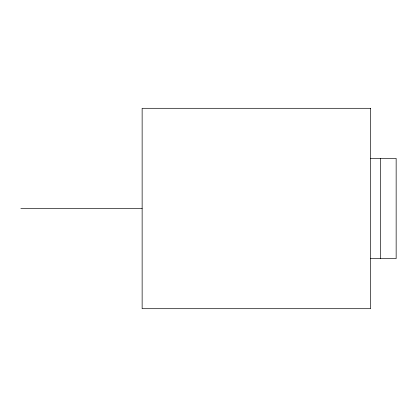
<?xml version="1.0" encoding="UTF-8"?>
<svg xmlns="http://www.w3.org/2000/svg" width="417" height="417" viewBox="0 0 417 417"><rect width="100%" height="100%" fill="white"/><g stroke="black" fill="none" stroke-linecap="round" stroke-linejoin="round"><path stroke-width="0.63" d="M370.661 158.403L396.15 158.403L396.15 258.597L370.661 258.597M20.85 208.5L142.14 208.5M380.33 158.403L380.33 258.597M370.661 108.305L142.14 108.305L142.14 308.695L370.661 308.695L370.661 108.305"/></g></svg>
